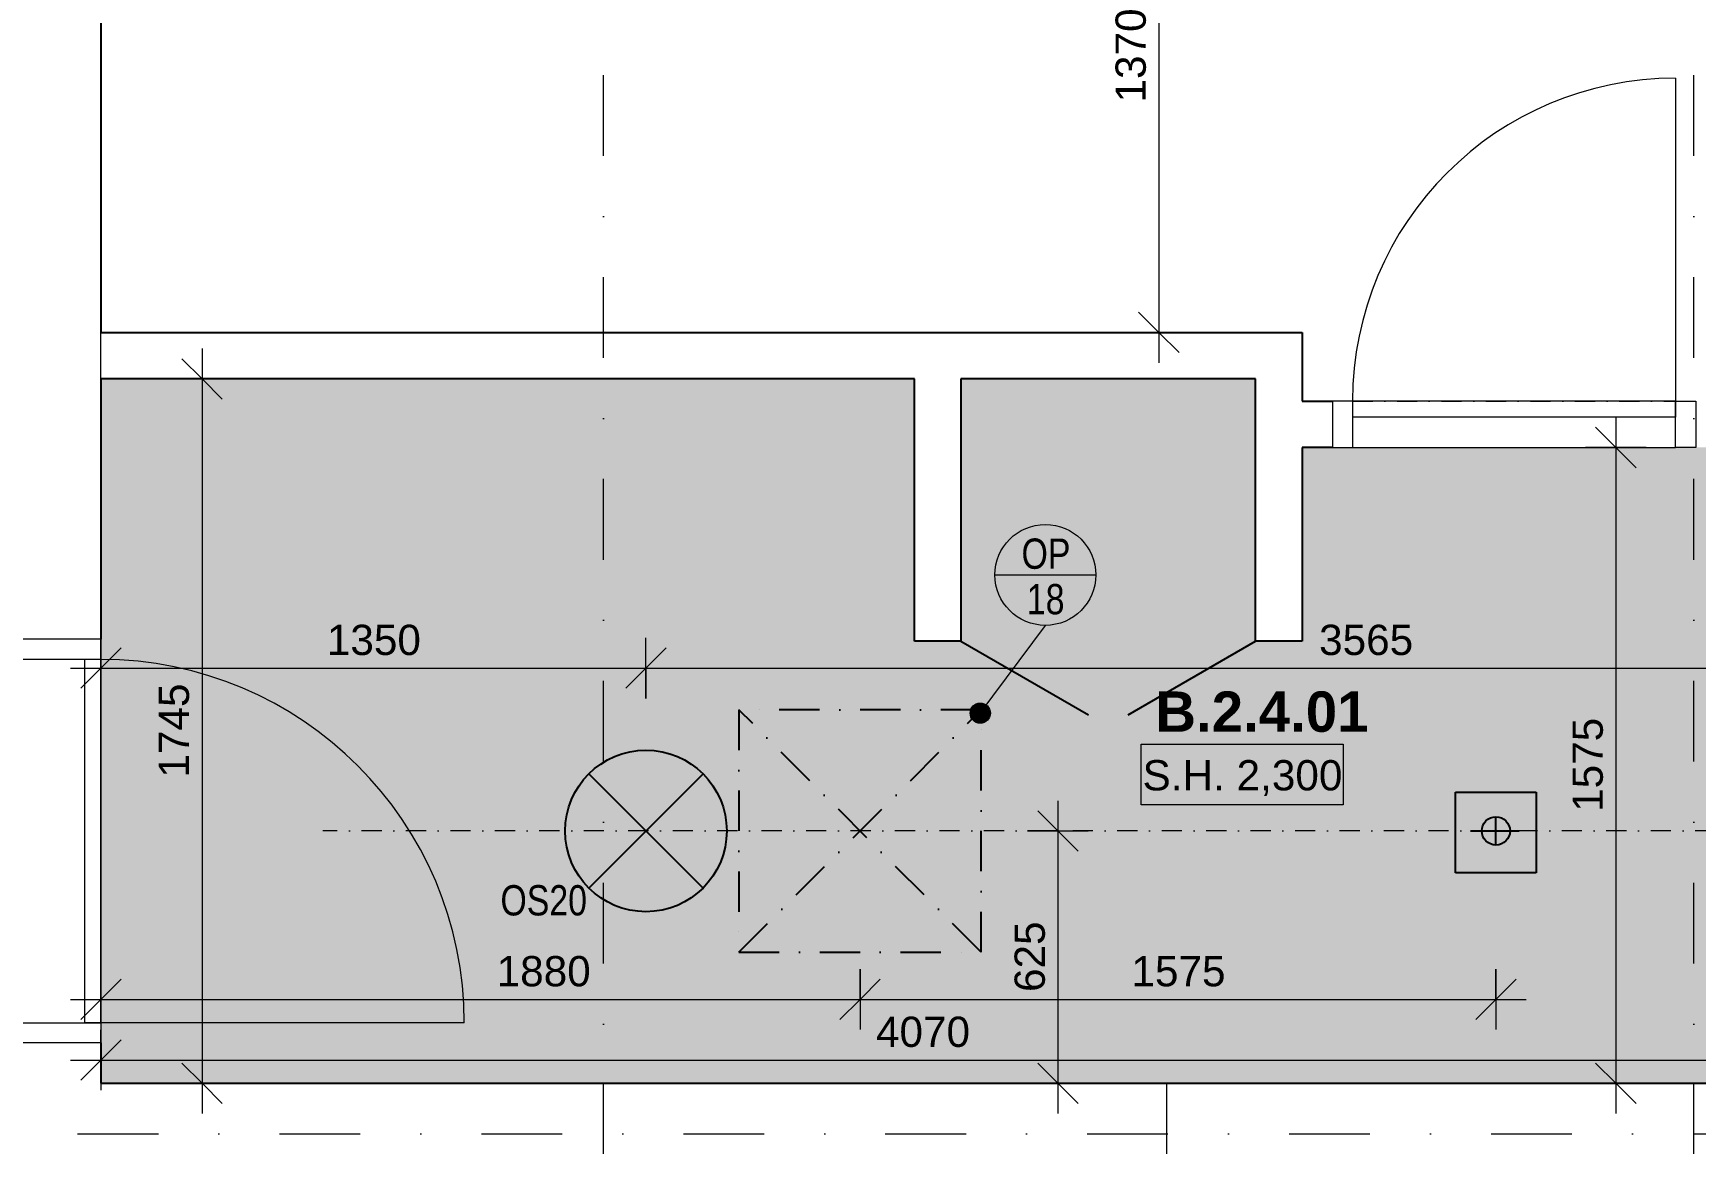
# Model space of a CAD drawing. Header units: millimetres. Extents: x -8336 to 42027, y -1655 to 58543.
# Drawn here: x 11158 to 15276, y 50778 to 53529 of the extents above; entities that cross this region are included whole.
import ezdxf

# ---------------------------------------------------------------- set-up
doc = ezdxf.new("R2010")
doc.units = ezdxf.units.MM
for name, pattern in [('ABMV_DashDot_2_2mm-S0_6mm', [110, 50, -30, 0, -30]), ('HA_DashDot_10mm-S3mm', [500, 200, -150, 0, -150]), ('HA_DashDot_2_2mm-S0_6mm', [110, 50, -30, 0, -30]), ('HA_DashDot_4mm-S1mm', [200, 100, -50, 0, -50])]:
    doc.linetypes.add(name, pattern=pattern)
for name, color, linetype, lineweight in [('-UNDERLAY_A-DETL-____-OTLN', 9, 'Continuous', 25), ('A-____-____-DIMS', 9, 'Continuous', 5), ('A-____-____-DIMS-50', 9, 'Continuous', 5), ('A-AREA-____-IDEN', 9, 'Continuous', 9), ('A-CLNG-____-PATT', 9, 'Continuous', 9), ('A-DETL-____-OTLN', 9, 'Continuous', 25), ('A-DETL-____-THIN', 9, 'Continuous', 9), ('A-DETL-GENF-OTLN', 9, 'Continuous', 9), ('A-DOOR-____-MCUT', 9, 'HA_DashDot_2_2mm-S0_6mm', 9), ('A-DOOR-____-OTLN', 9, 'Continuous', 9), ('A-DOOR-FRAM-OTLN', 9, 'Continuous', 9), ('A-FLOR-____-OVHD', 9, 'HA_DashDot_4mm-S1mm', 25), ('A-GENM-____-IDEN', 9, 'Continuous', 9), ('A-WALL-____-MCUT', 9, 'Continuous', 25), ('E-LITE-EQPM-IDEN', 9, 'Continuous', 9), ('E-LITE-EQPM-OTLN', 9, 'Continuous', 9), ('G-____-____-DIMS', 9, 'Continuous', 5), ('I-WALL-____-MCUT', 9, 'Continuous', 25), ('S-GRID-____-OTLN', 9, 'Continuous', 5)]:
    doc.layers.add(name, color=color, linetype=linetype, lineweight=lineweight)
doc.styles.add('Arial_1', font='arial.ttf', dxfattribs={"height": 75})
doc.styles.add('Arial_2', font='arial.ttf', dxfattribs={"width": 0.8, "height": 75})
doc.styles.add('Arial_B', font='arialbd.ttf', dxfattribs={"height": 100})
doc.dimstyles.new('Inner_Dimensions', dxfattribs={"dimscale": 304.8, "dimtxt": 76.519455, "dimasz": 0.328084, "dimexe": 0.246063, "dimexo": 0.0625, "dimgap": 0.032808, "dimtad": 1, "dimdec": 0, "dimzin": 0, "dimdsep": 46, "dimtxsty": 'Arial_1', "dimblk1": 'OBLIQUE', "dimblk2": 'OBLIQUE', "dimsah": 1, "dimcen": 0.09, "dimdle": 0.246063, "dimazin": 0, "dimtfac": 1, "dimtdec": 4, "dimtix": 1, "dimtmove": 0, "dimatfit": 3, "dimfxl": 0.246063, "dimfxlon": 1, "dimtvp": 1, "dimtolj": 1, "dimtzin": 0, "dimlwd": 9, "dimlwe": 9, "dimarcsym": 2})
doc.dimstyles.new('Inner_Dimensions_1', dxfattribs={"dimscale": 304.8, "dimtxt": 76.519455, "dimasz": 0.328084, "dimexe": 0.246063, "dimexo": 0.0625, "dimgap": 0.032808, "dimtad": 1, "dimdec": 0, "dimzin": 0, "dimdsep": 46, "dimtxsty": 'Arial_1', "dimblk1": 'OBLIQUE', "dimblk2": 'OBLIQUE', "dimsah": 1, "dimcen": 0.09, "dimdle": 0.246063, "dimazin": 0, "dimtfac": 1, "dimtdec": 4, "dimtix": 1, "dimtmove": 2, "dimatfit": 3, "dimfxl": 0.246063, "dimfxlon": 1, "dimtvp": 1, "dimtolj": 1, "dimtzin": 0, "dimlwd": 9, "dimlwe": 9, "dimarcsym": 2})

# ---------------------------------------------------------------- blocks, each defined once
blk = doc.blocks.new('HA_DR_Single_Swing_Solid - In_BJ_800x2100-2124336-DPS_B - 2NP')
at = {"layer": 'A-DOOR-____-MCUT'}
for p, q in [((-400, 57.5), (400, 57.5)), ((-400, -57.5), (400, -57.5))]:
    blk.add_line(p, q, dxfattribs=at)
at = {"layer": 'A-DOOR-____-OTLN', "lineweight": 5}
blk.add_line((400, 857.5), (400, 57.5), dxfattribs=at)
at = {"layer": 'A-DOOR-____-OTLN'}
for p, q in [((400, 57.5), (-400, 57.5)), ((-400, 57.5), (-400, 17.5)), ((400, 57.5), (400, 17.5)), ((400, 17.5), (-400, 17.5))]:
    blk.add_line(p, q, dxfattribs=at)
at = {"layer": 'A-DOOR-____-OTLN', "lineweight": 5}
blk.add_arc((400, 57.5), 800, 90, 180, dxfattribs=at)
at = {"layer": 'A-DOOR-FRAM-OTLN'}
for p, q in [((-450, 57.5), (-450, -57.5)), ((-400, 57.5), (-450, 57.5)), ((-400, 57.5), (-400, -57.5)), ((400, -57.5), (400, 57.5)), ((400, 57.5), (450, 57.5)), ((450, 57.5), (450, -57.5)), ((-450, -57.5), (-400, -57.5)), ((-400, -57.5), (400, -57.5)), ((450, -57.5), (400, -57.5))]:
    blk.add_line(p, q, dxfattribs=at)
blk = doc.blocks.new('HA_DR_Single_Swing_Solid - In_BJ_900x2100_Vstupni-2124294-DPS_B - 2NP')
at = {"layer": 'A-DOOR-____-MCUT'}
for p, q in [((-450, 125), (450, 125)), ((-450, -125), (450, -125))]:
    blk.add_line(p, q, dxfattribs=at)
at = {"layer": 'A-DOOR-____-OTLN', "lineweight": 5}
blk.add_line((450, 1025), (450, 125), dxfattribs=at)
at = {"layer": 'A-DOOR-____-OTLN'}
for p, q in [((-500, 125), (500, 125)), ((450, 125), (-450, 125)), ((-450, 125), (-450, 85)), ((450, 125), (450, 85)), ((450, 85), (-450, 85)), ((-500, -125), (500, -125))]:
    blk.add_line(p, q, dxfattribs=at)
at = {"layer": 'A-DOOR-____-OTLN', "lineweight": 5}
blk.add_arc((450, 125), 900, 90, 180, dxfattribs=at)
at = {"layer": 'A-DOOR-FRAM-OTLN'}
for p, q in [((-500, 125), (-500, -125)), ((-450, 125), (-500, 125)), ((-450, 125), (-450, -125)), ((450, -125), (450, 125)), ((450, 125), (500, 125)), ((500, 125), (500, -125)), ((-500, -125), (-450, -125)), ((-450, -125), (450, -125)), ((500, -125), (450, -125))]:
    blk.add_line(p, q, dxfattribs=at)
blk = doc.blocks.new('HA_LF_GenericSymbol - OS20_chodby-1994326-DPS_B - 2NP')
at = {"layer": 'E-LITE-EQPM-OTLN', "color": 11, "lineweight": 25}
for p, q in [((141.4, 141.4), (-141.4, -141.4)), ((-141.4, 141.4), (141.4, -141.4))]:
    blk.add_line(p, q, dxfattribs=at)
blk.add_circle((0, 0), 200, dxfattribs=at)
blk = doc.blocks.new('DIMBLOCK84-DPS_B - 2NP')
at = {"layer": 'A-____-____-DIMS-50', "lineweight": 9}
for p, q in [((11325.7, 52031.2), (11325.7, 51881.2)), ((11325.7, 51956.2), (11325.7, 52031.2)), ((11325.7, 51956.2), (11375.7, 52006.2)), ((12675.7, 51881.2), (12675.7, 52031.2)), ((12675.7, 51956.2), (12725.7, 52006.2)), ((11250.7, 51956.2), (12675.7, 51956.2)), ((11325.7, 51956.2), (11275.7, 51906.2)), ((12675.7, 51956.2), (12625.7, 51906.2)), ((12675.7, 51956.2), (12675.7, 51881.2))]:
    blk.add_line(p, q, dxfattribs=at)
at = {"layer": 'A-____-____-DIMS-50', "color": 0, "lineweight": 9, "insert": (11885.3, 52063.6), "char_height": 75, "width": 276.883, "attachment_point": 1, "line_spacing_factor": 0.941778, "style": 'Arial_1'}
blk.add_mtext('1350', dxfattribs=at)
blk = doc.blocks.new('_Oblique')
at = {"color": 0, "linetype": 'ByBlock', "lineweight": -2}
blk.add_line((-0.5, -0.5), (0.5, 0.5), dxfattribs=at)
blk = doc.blocks.new('DIMBLOCK85-DPS_B - 2NP')
at = {"layer": 'A-____-____-DIMS-50', "lineweight": 9}
for p, q in [((12675.7, 51881.2), (12675.7, 52031.2)), ((12675.7, 51956.2), (12725.7, 52006.2)), ((16240.7, 51881.2), (16240.7, 52031.2)), ((16240.7, 51956.2), (16290.7, 52006.2)), ((12675.7, 51956.2), (12625.7, 51906.2)), ((12675.7, 51956.2), (16240.7, 51956.2)), ((12675.7, 51956.2), (12675.7, 51881.2)), ((16240.7, 51956.2), (16190.7, 51906.2)), ((16240.7, 51956.2), (16240.7, 51881.2))]:
    blk.add_line(p, q, dxfattribs=at)
at = {"layer": 'A-____-____-DIMS-50', "color": 0, "lineweight": 9, "insert": (14342.8, 52063.6), "char_height": 75, "width": 276.883, "attachment_point": 1, "line_spacing_factor": 0.941778, "style": 'Arial_1'}
blk.add_mtext('3565', dxfattribs=at)
blk = doc.blocks.new('DIMBLOCK87-DPS_B - 2NP')
at = {"layer": 'A-____-____-DIMS-50', "lineweight": 9}
for p, q in [((11576.3, 52747.7), (11576.3, 50852.7)), ((11576.3, 52672.7), (11526.3, 52722.7)), ((11651.3, 52672.7), (11501.3, 52672.7)), ((11576.3, 52672.7), (11626.3, 52622.7)), ((11576.3, 52672.7), (11651.3, 52672.7)), ((11576.3, 50927.7), (11526.3, 50977.7)), ((11651.3, 50927.7), (11501.3, 50927.7)), ((11576.3, 50927.7), (11626.3, 50877.7)), ((11576.3, 50927.7), (11651.3, 50927.7))]:
    blk.add_line(p, q, dxfattribs=at)
at = {"layer": 'A-____-____-DIMS-50', "color": 0, "lineweight": 9, "insert": (11468.9, 51684.9), "char_height": 75, "width": 276.883, "attachment_point": 1, "rotation": 90, "line_spacing_factor": 0.941778, "style": 'Arial_1'}
blk.add_mtext('1745', dxfattribs=at)
blk = doc.blocks.new('DIMBLOCK108-DPS_B - 2NP')
at = {"layer": 'A-____-____-DIMS-50', "lineweight": 9}
for p, q in [((13945.9, 54157.7), (13895.9, 54207.7)), ((13870.9, 54157.7), (14020.9, 54157.7)), ((13945.9, 54157.7), (13870.9, 54157.7)), ((13945.9, 54157.7), (13945.9, 52712.7)), ((13945.9, 54157.7), (13995.9, 54107.7)), ((13945.9, 52787.7), (13895.9, 52837.7)), ((14020.9, 52787.7), (13870.9, 52787.7)), ((13945.9, 52787.7), (13995.9, 52737.7)), ((13945.9, 52787.7), (14020.9, 52787.7))]:
    blk.add_line(p, q, dxfattribs=at)
at = {"layer": 'A-____-____-DIMS-50', "color": 0, "lineweight": 9, "insert": (13838.6, 53357.4), "char_height": 75, "width": 276.883, "attachment_point": 1, "rotation": 90, "line_spacing_factor": 0.941778, "style": 'Arial_1'}
blk.add_mtext('1370', dxfattribs=at)
blk = doc.blocks.new('Spot Elevations - Generic-448778-DPS_B - 2NP')
at = {"layer": 'G-____-____-DIMS', "lineweight": 9}
for p, q in [((-5, 0), (-5, 3)), ((-5, 3), (5, 3)), ((5, 3), (5, 0)), ((5, 0), (-5, 0))]:
    blk.add_line(p, q, dxfattribs=at)
blk = doc.blocks.new('DIMBLOCK127-DPS_B - 2NP')
at = {"layer": 'A-____-____-DIMS-50', "lineweight": 9}
for p, q in [((15077.8, 52502.7), (15027.8, 52552.7)), ((15077.8, 52577.7), (15077.8, 50852.7)), ((15152.8, 52502.7), (15002.8, 52502.7)), ((15077.8, 52502.7), (15127.8, 52452.7)), ((15077.8, 52502.7), (15152.8, 52502.7)), ((15077.8, 50927.7), (15027.8, 50977.7)), ((15152.8, 50927.7), (15002.8, 50927.7)), ((15077.8, 50927.7), (15127.8, 50877.7)), ((15077.8, 50927.7), (15152.8, 50927.7))]:
    blk.add_line(p, q, dxfattribs=at)
at = {"layer": 'A-____-____-DIMS-50', "color": 0, "lineweight": 9, "insert": (14970.5, 51599.9), "char_height": 75, "width": 276.883, "attachment_point": 1, "rotation": 90, "line_spacing_factor": 0.941778, "style": 'Arial_1'}
blk.add_mtext('1575', dxfattribs=at)
blk = doc.blocks.new('DIMBLOCK128-DPS_B - 2NP')
at = {"layer": 'A-____-____-DIMS-50', "lineweight": 9}
for p, q in [((11325.7, 51210.4), (11325.7, 51060.4)), ((11325.7, 51135.4), (11325.7, 51210.4)), ((11325.7, 51135.4), (11375.7, 51185.4)), ((13206, 51210.4), (13206, 51060.4)), ((13206, 51135.4), (13206, 51210.4)), ((13206, 51135.4), (13256, 51185.4)), ((11250.7, 51135.4), (13206, 51135.4)), ((11325.7, 51135.4), (11275.7, 51085.4)), ((13206, 51135.4), (13156, 51085.4))]:
    blk.add_line(p, q, dxfattribs=at)
at = {"layer": 'A-____-____-DIMS-50', "color": 0, "lineweight": 9, "insert": (12305.8, 51242.8), "char_height": 75, "width": 276.883, "attachment_point": 1, "line_spacing_factor": 0.941778, "style": 'Arial_1'}
blk.add_mtext('1880', dxfattribs=at)
blk = doc.blocks.new('DIMBLOCK129-DPS_B - 2NP')
at = {"layer": 'A-____-____-DIMS-50', "lineweight": 9}
for p, q in [((13206, 51210.4), (13206, 51060.4)), ((13206, 51135.4), (13206, 51210.4)), ((13206, 51135.4), (13256, 51185.4)), ((14780.7, 51210.4), (14780.7, 51060.4)), ((14780.7, 51135.4), (14780.7, 51210.4)), ((14780.7, 51135.4), (14830.7, 51185.4)), ((13206, 51135.4), (13156, 51085.4)), ((13206, 51135.4), (14855.7, 51135.4)), ((14780.7, 51135.4), (14730.7, 51085.4))]:
    blk.add_line(p, q, dxfattribs=at)
at = {"layer": 'A-____-____-DIMS-50', "color": 0, "lineweight": 9, "insert": (13878, 51242.8), "char_height": 75, "width": 276.883, "attachment_point": 1, "line_spacing_factor": 0.941778, "style": 'Arial_1'}
blk.add_mtext('1575', dxfattribs=at)
blk = doc.blocks.new('DIMBLOCK138-DPS_B - 2NP')
at = {"layer": 'A-____-____-DIMS-50', "lineweight": 9}
for p, q in [((13695.9, 51552.7), (13645.9, 51602.7)), ((13695.9, 51627.7), (13695.9, 50852.7)), ((13620.9, 51552.7), (13770.9, 51552.7)), ((13695.9, 51552.7), (13620.9, 51552.7)), ((13695.9, 51552.7), (13745.9, 51502.7)), ((13695.9, 50927.7), (13645.9, 50977.7)), ((13770.9, 50927.7), (13620.9, 50927.7)), ((13695.9, 50927.7), (13745.9, 50877.7)), ((13695.9, 50927.7), (13770.9, 50927.7))]:
    blk.add_line(p, q, dxfattribs=at)
at = {"layer": 'A-____-____-DIMS-50', "color": 0, "lineweight": 9, "insert": (13588.6, 51153.7), "char_height": 75, "width": 207.662, "attachment_point": 1, "rotation": 90, "line_spacing_factor": 0.941778, "style": 'Arial_1'}
blk.add_mtext('625', dxfattribs=at)
blk = doc.blocks.new('HA_TAG_GM_Products - Generic-588599-DPS_B - 2NP')
at = {"layer": 'A-GENM-____-IDEN'}
blk.add_line((-2.5, 0), (2.5, 0), dxfattribs=at)
blk.add_circle((0, 0), 2.5, dxfattribs=at)
blk = doc.blocks.new('DIMBLOCK181-DPS_B - 2NP')
at = {"layer": 'A-____-____-DIMS-50', "lineweight": 9}
for p, q in [((11325.7, 51060.2), (11325.7, 50910.2)), ((11325.7, 50985.2), (11325.7, 51060.2)), ((15395.7, 50910.2), (15395.7, 51060.2)), ((11325.7, 50985.2), (11375.7, 51035.2)), ((15395.7, 50985.2), (15445.7, 51035.2)), ((11250.7, 50985.2), (15470.7, 50985.2)), ((11325.7, 50985.2), (11275.7, 50935.2)), ((15395.7, 50985.2), (15345.7, 50935.2)), ((15395.7, 50985.2), (15395.7, 50910.2))]:
    blk.add_line(p, q, dxfattribs=at)
at = {"layer": 'A-____-____-DIMS-50', "color": 0, "lineweight": 9, "insert": (13245.3, 51092.6), "char_height": 75, "width": 276.883, "attachment_point": 1, "line_spacing_factor": 0.941778, "style": 'Arial_1'}
blk.add_mtext('4070', dxfattribs=at)

msp = doc.modelspace()

# ---------------------------------------------------------------- hatches: boundary and pattern name
at = {"layer": 'A-CLNG-____-PATT'}
h = msp.add_hatch(color=256, dxfattribs=at)
h.paths.add_polyline_path([(15395.7, 48617.7), (17080.7, 48617.7), (17080.7, 50337.7), (17625.7, 50337.7), (17625.7, 52502.7), (14300.7, 52502.7), (14300.7, 52022.7), (14185.7, 52022.7), (14185.7, 52672.7), (13455.7, 52672.7), (13455.7, 52022.7), (13340.7, 52022.7), (13340.7, 52672.7), (11325.7, 52672.7), (11325.7, 50927.7), (15395.7, 50927.7), (15395.7, 48903.4)])
h.paths.add_polyline_path([(14780.7, 51517.7), (14771.6, 51518.9), (14763.2, 51522.4), (14755.9, 51528), (14750.4, 51535.2), (14746.9, 51543.7), (14745.7, 51552.7), (14746.9, 51561.8), (14750.4, 51570.2), (14755.9, 51577.5), (14763.2, 51583), (14771.6, 51586.5), (14780.7, 51587.7), (14789.7, 51586.5), (14798.2, 51583), (14805.4, 51577.5), (14811, 51570.2), (14814.5, 51561.8), (14815.7, 51552.7), (14814.5, 51543.7), (14811, 51535.2), (14805.4, 51528), (14798.2, 51522.4), (14789.7, 51518.9)])
at = {"layer": 'A-DETL-GENF-OTLN'}
msp.add_hatch(color=1, dxfattribs=at).paths.add_polyline_path([(14780.7, 51517.7), (14789.7, 51518.9), (14798.2, 51522.4), (14805.4, 51528), (14811, 51535.2), (14814.5, 51543.7), (14815.7, 51552.7), (14814.5, 51561.8), (14811, 51570.2), (14805.4, 51577.5), (14798.2, 51583), (14789.7, 51586.5), (14780.7, 51587.7), (14771.6, 51586.5), (14763.2, 51583), (14755.9, 51577.5), (14750.4, 51570.2), (14746.9, 51561.8), (14745.7, 51552.7), (14746.9, 51543.7), (14750.4, 51535.2), (14755.9, 51528), (14763.2, 51522.4), (14771.6, 51518.9)])
at = {"layer": 'A-GENM-____-IDEN'}
h = msp.add_hatch(color=256, dxfattribs=at)
edge = h.paths.add_edge_path()
edge.add_arc((13503.6, 51844.6), 25, 0, 360)

# ---------------------------------------------------------------- linework, layer by layer
at = {"layer": '-UNDERLAY_A-DETL-____-OTLN'}
for p, q in [((13455.7, 52022.7), (13771.8, 51840.2)), ((13869.6, 51840.2), (14185.7, 52022.7))]:
    msp.add_line(p, q, dxfattribs=at)
at = {"layer": 'A-DETL-____-OTLN'}
for p, q in [((14680.7, 51648.9), (14880.7, 51648.9)), ((14680.7, 51448.9), (14680.7, 51648.9)), ((14880.7, 51648.9), (14880.7, 51448.9)), ((14718.1, 51552.7), (14838.1, 51552.7)), ((14780.7, 51517.7), (14780.7, 51587.7)), ((14880.7, 51448.9), (14680.7, 51448.9))]:
    msp.add_line(p, q, dxfattribs=at)
at = {"layer": 'A-DETL-____-OTLN', "linetype": 'ABMV_DashDot_2_2mm-S0_6mm', "lineweight": 5}
msp.add_line((16975.7, 51552.7), (11875.7, 51552.7), dxfattribs=at)
at = {"layer": 'A-DETL-____-OTLN'}
msp.add_circle((14780.7, 51552.7), 35, dxfattribs=at)
at = {"layer": 'A-DETL-____-THIN'}
for start, end in [(0, 180), (180, 0)]:
    msp.add_arc((14780.7, 51552.7), 35, start, end, dxfattribs=at)
at = {"layer": 'A-FLOR-____-OVHD'}
for p, q in [((13506, 51852.7), (12906, 51852.7)), ((12906, 51852.7), (12906, 51252.7)), ((13506, 51252.7), (12906, 51852.7)), ((12906, 51252.7), (13506, 51852.7)), ((13506, 51252.7), (13506, 51852.7)), ((12906, 51252.7), (13506, 51252.7))]:
    msp.add_line(p, q, dxfattribs=at)
at = {"layer": 'A-GENM-____-IDEN'}
msp.add_line((13503.6, 51844.6), (13664.9, 52062.1), dxfattribs=at)
msp.add_circle((13503.6, 51844.6), 25, dxfattribs=at)
at = {"layer": 'A-WALL-____-MCUT', "lineweight": 9}
for p, q in [((11325.7, 52672.7), (11325.7, 52787.7)), ((13965.7, 50677.7), (13965.7, 50927.7))]:
    msp.add_line(p, q, dxfattribs=at)
at = {"layer": 'I-WALL-____-MCUT'}
for p, q in [((11325.7, 55502.7), (11325.7, 52787.7)), ((11325.7, 52787.7), (14300.7, 52787.7)), ((14300.7, 52787.7), (14300.7, 52617.7)), ((11325.7, 52672.7), (11325.7, 52027.7)), ((13340.7, 52672.7), (11325.7, 52672.7)), ((13340.7, 52022.7), (13340.7, 52672.7)), ((14185.7, 52672.7), (13455.7, 52672.7)), ((13455.7, 52672.7), (13455.7, 52022.7)), ((14185.7, 52022.7), (14185.7, 52672.7)), ((14300.7, 52617.7), (14375.7, 52617.7)), ((14300.7, 52502.7), (14300.7, 52022.7)), ((14375.7, 52502.7), (14300.7, 52502.7)), ((13455.7, 52022.7), (13340.7, 52022.7)), ((14300.7, 52022.7), (14185.7, 52022.7)), ((11325.7, 51027.7), (11325.7, 50927.7)), ((11325.7, 50927.7), (15395.7, 50927.7))]:
    msp.add_line(p, q, dxfattribs=at)
at = {"layer": 'S-GRID-____-OTLN', "linetype": 'HA_DashDot_10mm-S3mm', "lineweight": 9}
for p, q in [((12570.7, 38722), (12570.7, 56942.9)), ((15270.7, 38722), (15270.7, 56942.9)), ((-6735.5, 50802.7), (21191.8, 50802.7))]:
    msp.add_line(p, q, dxfattribs=at)

# ---------------------------------------------------------------- block references
at = {"layer": 'A-DOOR-____-OTLN'}
msp.add_blockref('HA_DR_Single_Swing_Solid - In_BJ_800x2100-2124336-DPS_B - 2NP', (14825.7, 52560.2), dxfattribs=at)
at = {"layer": 'A-DOOR-____-OTLN', "rotation": 270.0000000000002}
msp.add_blockref('HA_DR_Single_Swing_Solid - In_BJ_900x2100_Vstupni-2124294-DPS_B - 2NP', (11200.7, 51527.7), dxfattribs=at)
at = {"layer": 'A-GENM-____-IDEN', "xscale": 49.99999999999998, "yscale": 49.99999999999998, "zscale": 49.99999999999998}
msp.add_blockref('HA_TAG_GM_Products - Generic-588599-DPS_B - 2NP', (13664.9, 52187.1), dxfattribs=at)
at = {"layer": 'E-LITE-EQPM-OTLN', "color": 11, "lineweight": 25}
msp.add_blockref('HA_LF_GenericSymbol - OS20_chodby-1994326-DPS_B - 2NP', (12675.7, 51552.7), dxfattribs=at)
at = {"layer": 'G-____-____-DIMS', "lineweight": 9, "xscale": 49.99999999999998, "yscale": 49.99999999999998, "zscale": 49.99999999999998}
msp.add_blockref('Spot Elevations - Generic-448778-DPS_B - 2NP', (14152.4, 51617.3), dxfattribs=at)

# ---------------------------------------------------------------- texts
at = {"layer": 'A-AREA-____-IDEN', "lineweight": 5, "insert": (13937.2, 51898.3), "char_height": 100, "width": 653.375, "attachment_point": 1, "style": 'Arial_B'}
msp.add_mtext('B.2.4.01', dxfattribs=at)
at = {"layer": 'A-GENM-____-IDEN', "lineweight": 5, "char_height": 75, "attachment_point": 1, "style": 'Arial_2'}
for s, insert, width in [('OP', (13605.9, 52277.2), 147.51), ('18', (13619.1, 52164.5), 115.443)]:
    msp.add_mtext(s, dxfattribs=dict(at, insert=insert, width=width))
at = {"layer": 'E-LITE-EQPM-IDEN', "lineweight": 5, "insert": (12315.3, 51418.4), "char_height": 75, "width": 262.953, "attachment_point": 1, "style": 'Arial_2'}
msp.add_mtext('OS20', dxfattribs=at)
at = {"layer": 'G-____-____-DIMS', "lineweight": 9, "insert": (13905.6, 51728.2), "char_height": 75, "width": 592.246, "attachment_point": 1, "line_spacing_factor": 0.941778, "style": 'Arial_1'}
msp.add_mtext('S.H. 2,300', dxfattribs=at)

# ---------------------------------------------------------------- dimensions: what is measured, and where the dimension line sits
at = {"layer": 'A-____-____-DIMS', "lineweight": 9}
for base, p1, p2, override, picture, middle in [((13945.9, 52787.7), (13870.9, 54157.7), (14020.9, 52787.7), {"dimpost": '<>', "dimfxl": 1378.187215}, 'DIMBLOCK108-DPS_B - 2NP', (13897.6, 53472.7)), ((11576.3, 50927.7), (11651.3, 52672.7), (11651.3, 50927.7), {"dimpost": '<>', "dimfxl": 1745}, 'DIMBLOCK87-DPS_B - 2NP', (11528, 51800.2)), ((15077.8, 50927.7), (15152.8, 52502.7), (15152.8, 50927.7), {"dimpost": '<>', "dimfxl": 1575}, 'DIMBLOCK127-DPS_B - 2NP', (15029.5, 51715.2)), ((13695.9, 50927.7), (13620.9, 51552.7), (13770.9, 50927.7), {"dimpost": '<>', "dimfxl": 642.748007}, 'DIMBLOCK138-DPS_B - 2NP', (13647.6, 51240.2))]:
    dim = msp.add_linear_dim(base=base, p1=p1, p2=p2, angle=90, dimstyle='Inner_Dimensions', override=override, dxfattribs=at)
    dim.commit()
    dim.dimension.update_dxf_attribs({"geometry": picture, "text_midpoint": middle})
for base, p1, p2, override, picture, middle in [((12675.7, 51956.2), (11325.7, 52031.2), (12675.7, 51881.2), {"dimpost": '<>', "dimfxl": 1358.307771}, 'DIMBLOCK84-DPS_B - 2NP', (12000.7, 52004.5)), ((16240.7, 51956.2), (12675.7, 51881.2), (16240.7, 51881.2), {"dimpost": '<>', "dimfxl": 3565}, 'DIMBLOCK85-DPS_B - 2NP', (14458.2, 52004.5)), ((14780.7, 51135.4), (13206, 51210.4), (14780.7, 51210.4), {"dimpost": '<>', "dimfxl": 1574.686027}, 'DIMBLOCK129-DPS_B - 2NP', (13993.3, 51183.7)), ((15395.7, 50985.2), (11325.7, 51060.2), (15395.7, 50910.2), {"dimpost": '<>', "dimfxl": 4072.76319}, 'DIMBLOCK181-DPS_B - 2NP', (13360.7, 51033.5))]:
    dim = msp.add_linear_dim(base=base, p1=p1, p2=p2, dimstyle='Inner_Dimensions', override=override, dxfattribs=at)
    dim.commit()
    dim.dimension.update_dxf_attribs({"geometry": picture, "text_midpoint": middle})
dim = msp.add_linear_dim(base=(13206, 51135.4), p1=(11325.7, 51210.4), p2=(13206, 51210.4), dimstyle='Inner_Dimensions_1', override={"dimpost": '<>', "dimfxl": 1880.31204}, dxfattribs=at)
dim.commit()
dim.dimension.update_dxf_attribs({"geometry": 'DIMBLOCK128-DPS_B - 2NP', "text_midpoint": (12444.2, 51192.8), "dimtype": 160})

doc.saveas('drawing.dxf')
